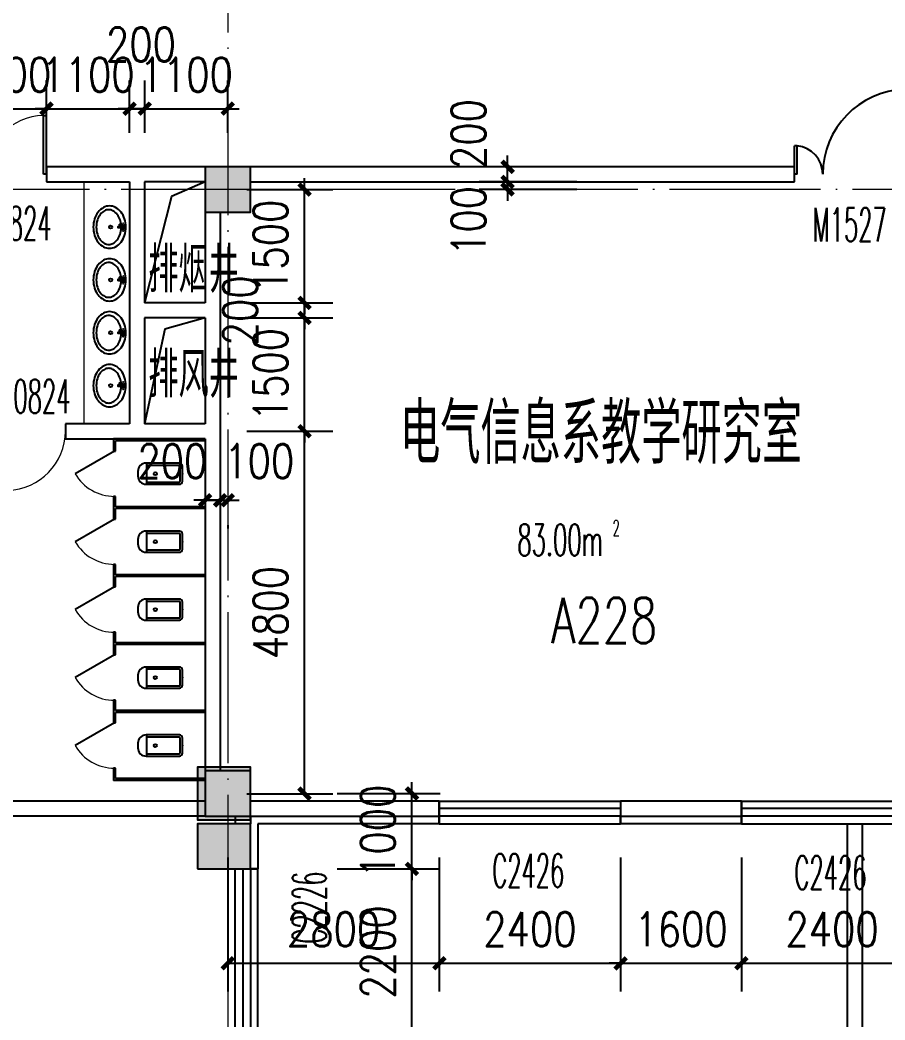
# Model space of a CAD drawing. Extents: x 1417642 to 3570900, y 124798 to 1191112.
# Drawn here: x 1464629 to 1476079, y 596771 to 610014 of the extents above; entities that cross this region are included whole.
import ezdxf

# ---------------------------------------------------------------- set-up
doc = ezdxf.new("R2010")
doc.units = 0
doc.header["$LTSCALE"] = 1000
doc.header["$MEASUREMENT"] = 0
doc.linetypes.add('DOTE', pattern=[2.42, 2, -0.2, 0.02, -0.2])
doc.layers.get('0').update_dxf_attribs({"linetype": 'CONTINUOUS'})
doc.layers.get('Defpoints').update_dxf_attribs({"linetype": 'CONTINUOUS'})
for name, color, linetype in [('colu', 2, 'CONTINUOUS'), ('COLUMN', 9, 'CONTINUOUS'), ('DOTE', 1, 'DOTE'), ('LATRINE', 6, 'CONTINUOUS'), ('LVTRY', 6, 'CONTINUOUS'), ('PUB_DIM', 3, 'CONTINUOUS'), ('PUB_HATCH', 8, 'CONTINUOUS'), ('PUB_TEXT', 40, 'CONTINUOUS'), ('SPACE', 7, 'CONTINUOUS'), ('SURFACE', 6, 'CONTINUOUS'), ('tiaozheng', 20, 'CONTINUOUS'), ('WALL', 4, 'CONTINUOUS'), ('WINDOW', 2, 'CONTINUOUS'), ('WINDOW_TEXT', 7, 'CONTINUOUS'), ('填充', 252, 'CONTINUOUS'), ('柱填充', 8, 'CONTINUOUS')]:
    doc.layers.add(name, color=color, linetype=linetype)
doc.styles.add('_TCH_SPACE', font='ROMANS', dxfattribs={"width": 0.7, "height": 5, "bigfont": 'Z'})
doc.styles.add('_TCH_WINDOW', font='ROMANS.shx', dxfattribs={"width": 0.7, "height": 400, "bigfont": 'Z.shx'})
doc.styles.add('DIM_FONT', font='SIMPLEX.shx', dxfattribs={"width": 0.8})
doc.styles.add('Z', font='ROMANS', dxfattribs={"width": 0.7, "bigfont": 'Z'})
doc.dimstyles.new('DIMN150', dxfattribs={"dimscale": 1.5, "dimtxt": 300, "dimasz": 100, "dimexe": 250, "dimexo": 300, "dimgap": 150, "dimtad": 1, "dimdec": 0, "dimzin": 0, "dimdsep": 46, "dimtxsty": 'DIM_FONT', "dimblk": 'ARCHTICK', "dimcen": 0.09, "dimdle": 1.5, "dimclrt": 7, "dimazin": 2, "dimtfac": 1, "dimtdec": 0, "dimtix": 1, "dimtmove": 2, "dimatfit": 3, "dimldrblk": 'ARCHTICK', "dimfxl": 1, "dimtolj": 1, "dimtzin": 0, "dimarcsym": 0})

# ---------------------------------------------------------------- blocks, each defined once
blk = doc.blocks.new('896')
at = {"layer": '柱填充'}
h = blk.add_hatch(color=256, dxfattribs=at)
h.paths.add_polyline_path([(1580873, 568265), (1580873, 568965), (1580273, 568965), (1580273, 568265)])
h.paths.add_polyline_path([(1572873, 568265), (1572873, 568965), (1572273, 568965), (1572273, 568265)])
h.paths.add_polyline_path([(1564873, 568265), (1564873, 568965), (1564273, 568965), (1564273, 568265)])
h.paths.add_polyline_path([(1556873, 568265), (1556873, 568965), (1556273, 568965), (1556273, 568265)])
h.paths.add_polyline_path([(1546873, 568265), (1546873, 568965), (1546273, 568965), (1546273, 568265)])
h.paths.add_polyline_path([(1536873, 568265), (1536873, 568965), (1536273, 568965), (1536273, 568265)])
h.paths.add_polyline_path([(1533273, 568265), (1533273, 568965), (1532673, 568965), (1532673, 568265)])
h.paths.add_polyline_path([(1523273, 568365), (1523273, 568965), (1522673, 568965), (1522673, 568365)])
h.paths.add_polyline_path([(1590123, 558965), (1589423, 558965), (1589423, 558365), (1590123, 558365)])
h.paths.add_polyline_path([(1580923, 558365), (1580923, 559065), (1580223, 559065), (1580223, 558365)])
h.paths.add_polyline_path([(1572923, 558365), (1572923, 559065), (1572223, 559065), (1572223, 558365)])
h.paths.add_polyline_path([(1564923, 558365), (1564923, 559065), (1564223, 559065), (1564223, 558365)])
h.paths.add_polyline_path([(1556923, 558365), (1556923, 559065), (1556223, 559065), (1556223, 558365)])
h.paths.add_polyline_path([(1546923, 558365), (1546923, 559065), (1546223, 559065), (1546223, 558365)])
h.paths.add_polyline_path([(1536873, 558365), (1536873, 558965), (1536273, 558965), (1536273, 558365)])
h.paths.add_polyline_path([(1533273, 558365), (1533273, 558965), (1532673, 558965), (1532673, 558365)])
h.paths.add_polyline_path([(1523372, 558965), (1522672, 558965), (1522672, 558365), (1523372, 558365)])
h.paths.add_polyline_path([(1590123, 554765), (1590123, 555365), (1589523, 555365), (1589523, 554765)])
h.paths.add_polyline_path([(1580873, 554765), (1580873, 555365), (1580273, 555365), (1580273, 554765)])
h.paths.add_polyline_path([(1572873, 554765), (1572873, 555365), (1572273, 555365), (1572273, 554765)])
h.paths.add_polyline_path([(1564873, 554765), (1564873, 555365), (1564273, 555365), (1564273, 554765)])
h.paths.add_polyline_path([(1556873, 554765), (1556873, 555365), (1556273, 555365), (1556273, 554765)])
h.paths.add_polyline_path([(1546873, 554765), (1546873, 555365), (1546273, 555365), (1546273, 554765)])
h.paths.add_polyline_path([(1536873, 554765), (1536873, 555365), (1536273, 555365), (1536273, 554765)])
h.paths.add_polyline_path([(1533273, 554765), (1533273, 555365), (1532673, 555365), (1532673, 554765)])
h.paths.add_polyline_path([(1523372, 555365), (1522672, 555365), (1522672, 554765), (1523372, 554765)])
h.paths.add_polyline_path([(1590123, 546765), (1590123, 547365), (1589523, 547365), (1589523, 546765)])
h.paths.add_polyline_path([(1580873, 546765), (1580873, 547365), (1580273, 547365), (1580273, 546765)])
h.paths.add_polyline_path([(1572873, 546765), (1572873, 547365), (1572273, 547365), (1572273, 546765)])
h.paths.add_polyline_path([(1564873, 546765), (1564873, 547365), (1564273, 547365), (1564273, 546765)])
h.paths.add_polyline_path([(1556873, 546765), (1556873, 547365), (1556273, 547365), (1556273, 546765)])
h.paths.add_polyline_path([(1546873, 546715), (1546873, 547415), (1546173, 547415), (1546173, 546715)])
h.paths.add_polyline_path([(1536973, 546715), (1536973, 547415), (1536273, 547415), (1536273, 546715)])
h.paths.add_polyline_path([(1533273, 546715), (1533273, 547415), (1532573, 547415), (1532573, 546715)])
h.paths.add_polyline_path([(1523372, 547365), (1522672, 547365), (1522672, 546765), (1523372, 546765)])
h.paths.add_polyline_path([(1546873, 539365), (1546173, 539365), (1546173, 538765), (1546873, 538765)])
h.paths.add_polyline_path([(1536973, 538715), (1536973, 539415), (1536273, 539415), (1536273, 538715)])
h.paths.add_polyline_path([(1533273, 538715), (1533273, 539415), (1532573, 539415), (1532573, 538715)])
h.paths.add_polyline_path([(1523372, 539365), (1522672, 539365), (1522672, 538765), (1523372, 538765)])
h.paths.add_polyline_path([(1546873, 531365), (1546173, 531365), (1546173, 530765), (1546873, 530765)])
h.paths.add_polyline_path([(1536973, 530715), (1536973, 531415), (1536273, 531415), (1536273, 530715)])
h.paths.add_polyline_path([(1533273, 530715), (1533273, 531415), (1532573, 531415), (1532573, 530715)])
h.paths.add_polyline_path([(1523372, 531365), (1522672, 531365), (1522672, 530765), (1523372, 530765)])
h.paths.add_polyline_path([(1546873, 523365), (1546173, 523365), (1546173, 522765), (1546873, 522765)])
h.paths.add_polyline_path([(1536973, 522715), (1536973, 523415), (1536273, 523415), (1536273, 522715)])
h.paths.add_polyline_path([(1533273, 522715), (1533273, 523415), (1532573, 523415), (1532573, 522715)])
h.paths.add_polyline_path([(1523372, 523365), (1522672, 523365), (1522672, 522765), (1523372, 522765)])
h.paths.add_polyline_path([(1546873, 515365), (1546173, 515365), (1546173, 514765), (1546873, 514765)])
h.paths.add_polyline_path([(1536973, 514715), (1536973, 515415), (1536273, 515415), (1536273, 514715)])
h.paths.add_polyline_path([(1533273, 514715), (1533273, 515415), (1532573, 515415), (1532573, 514715)])
h.paths.add_polyline_path([(1523372, 515365), (1522672, 515365), (1522672, 514765), (1523372, 514765)])
h.paths.add_polyline_path([(1546873, 507365), (1546173, 507365), (1546173, 506765), (1546873, 506765)])
h.paths.add_polyline_path([(1536973, 506715), (1536973, 507415), (1536273, 507415), (1536273, 506715)])
h.paths.add_polyline_path([(1533273, 506715), (1533273, 507415), (1532573, 507415), (1532573, 506715)])
h.paths.add_polyline_path([(1523372, 507365), (1522672, 507365), (1522672, 506765), (1523372, 506765)])
h.paths.add_polyline_path([(1546873, 499365), (1546173, 499365), (1546173, 498765), (1546873, 498765)])
h.paths.add_polyline_path([(1536973, 498715), (1536973, 499415), (1536273, 499415), (1536273, 498715)])
h.paths.add_polyline_path([(1533273, 498715), (1533273, 499415), (1532573, 499415), (1532573, 498715)])
h.paths.add_polyline_path([(1523372, 499365), (1522672, 499365), (1522672, 498765), (1523372, 498765)])
h.paths.add_polyline_path([(1546873, 490765), (1546873, 491365), (1546273, 491365), (1546273, 490765)])
h.paths.add_polyline_path([(1536873, 490765), (1536873, 491365), (1536273, 491365), (1536273, 490765)])
h.paths.add_polyline_path([(1533273, 490765), (1533273, 491365), (1532673, 491365), (1532673, 490765)])
h.paths.add_polyline_path([(1523273, 490765), (1523273, 491365), (1522673, 491365), (1522673, 490765)])
at = {"layer": 'colu'}
for points in [[(1546873, 554765), (1546873, 555365), (1546273, 555365), (1546273, 554765)], [(1546873, 546715), (1546873, 547415), (1546173, 547415), (1546173, 546715)]]:
    blk.add_lwpolyline(points, close=True, dxfattribs=at)
blk = doc.blocks.new('_ArchTick')
at = {"color": 0, "linetype": 'ByBlock', "const_width": 0.4}
blk.add_lwpolyline([(-0.5, -0.5), (0.5, 0.5)], dxfattribs=at)
blk = doc.blocks.new('*D2501')
at = {"layer": 'Defpoints', "color": 0}
for p in [(1467279, 603773), (1467379, 603773), (1467379, 603654)]:
    blk.add_point(p, dxfattribs=at)
at = {"layer": 'PUB_DIM', "color": 0, "lineweight": -2}
for p, q in [((1467279, 603654), (1467129, 603654)), ((1467279, 603654), (1467379, 603654)), ((1467379, 603654), (1467529, 603654)), ((1467279, 603323), (1467279, 603279)), ((1467379, 603323), (1467379, 603279))]:
    blk.add_line(p, q, dxfattribs=at)
at = {"layer": 'PUB_DIM', "color": 0, "lineweight": -2, "xscale": 150, "yscale": 150, "zscale": 150}
blk.add_blockref('_ArchTick', (1467279, 603654), dxfattribs=at)
at = {"layer": 'PUB_DIM', "color": 0, "lineweight": -2, "xscale": 150, "yscale": 150, "zscale": 150, "rotation": 180}
blk.add_blockref('_ArchTick', (1467379, 603654), dxfattribs=at)
at = {"layer": 'PUB_DIM', "color": 7, "insert": (1467796, 604172), "char_height": 450, "attachment_point": 5, "style": 'DIM_FONT'}
blk.add_mtext('\\A1;100', dxfattribs=at)
blk = doc.blocks.new('*D2502')
at = {"layer": 'Defpoints', "color": 0}
for p in [(1467079, 603773), (1467279, 603773), (1467279, 603654)]:
    blk.add_point(p, dxfattribs=at)
at = {"layer": 'PUB_DIM', "color": 0, "lineweight": -2}
for p, q in [((1467079, 603654), (1466929, 603654)), ((1467079, 603654), (1467279, 603654)), ((1467279, 603654), (1467429, 603654)), ((1467079, 603323), (1467079, 603279)), ((1467279, 603323), (1467279, 603279))]:
    blk.add_line(p, q, dxfattribs=at)
at = {"layer": 'PUB_DIM', "color": 0, "lineweight": -2, "xscale": 150, "yscale": 150, "zscale": 150}
blk.add_blockref('_ArchTick', (1467079, 603654), dxfattribs=at)
at = {"layer": 'PUB_DIM', "color": 0, "lineweight": -2, "xscale": 150, "yscale": 150, "zscale": 150, "rotation": 180}
blk.add_blockref('_ArchTick', (1467279, 603654), dxfattribs=at)
at = {"layer": 'PUB_DIM', "color": 7, "insert": (1466645, 604172), "char_height": 450, "attachment_point": 5, "style": 'DIM_FONT'}
blk.add_mtext('\\A1;200', dxfattribs=at)
blk = doc.blocks.new('*D2504')
at = {"layer": 'Defpoints', "color": 0}
for p in [(1471083, 607871), (1472451, 607871), (1472451, 607771)]:
    blk.add_point(p, dxfattribs=at)
at = {"layer": 'PUB_DIM', "color": 0, "lineweight": -2}
for p, q in [((1471083, 607871), (1471083, 608021)), ((1472001, 607871), (1470708, 607871)), ((1472001, 607771), (1470708, 607771)), ((1471083, 607771), (1471083, 607871)), ((1471083, 607771), (1471083, 607621))]:
    blk.add_line(p, q, dxfattribs=at)
at = {"layer": 'PUB_DIM', "color": 0, "lineweight": -2, "xscale": 150, "yscale": 150, "zscale": 150}
for p, rotation in [((1471083, 607871), 270), ((1471083, 607771), 90)]:
    blk.add_blockref('_ArchTick', p, dxfattribs=dict(at, rotation=rotation))
at = {"layer": 'PUB_DIM', "color": 7, "insert": (1470566, 607353), "char_height": 450, "attachment_point": 5, "rotation": 90, "style": 'DIM_FONT'}
blk.add_mtext('\\A1;100', dxfattribs=at)
blk = doc.blocks.new('*D2505')
at = {"layer": 'Defpoints', "color": 0}
for p in [(1471083, 608071), (1472451, 608071), (1472451, 607871)]:
    blk.add_point(p, dxfattribs=at)
at = {"layer": 'PUB_DIM', "color": 0, "lineweight": -2}
for p, q in [((1471083, 608071), (1471083, 608221)), ((1472001, 608071), (1470708, 608071)), ((1471083, 607871), (1471083, 608071)), ((1472001, 607871), (1470708, 607871)), ((1471083, 607871), (1471083, 607721))]:
    blk.add_line(p, q, dxfattribs=at)
at = {"layer": 'PUB_DIM', "color": 0, "lineweight": -2, "xscale": 150, "yscale": 150, "zscale": 150}
for p, rotation in [((1471083, 608071), 270), ((1471083, 607871), 90)]:
    blk.add_blockref('_ArchTick', p, dxfattribs=dict(at, rotation=rotation))
at = {"layer": 'PUB_DIM', "color": 7, "insert": (1470566, 608504), "char_height": 450, "attachment_point": 5, "rotation": 90, "style": 'DIM_FONT'}
blk.add_mtext('\\A1;200', dxfattribs=at)
blk = doc.blocks.new('*D2701')
at = {"layer": 'Defpoints', "color": 0}
for p in [(1468377, 598771), (1469817, 598771), (1468377, 596571)]:
    blk.add_point(p, dxfattribs=at)
at = {"layer": 'PUB_DIM', "color": 0, "lineweight": -2}
for p, q in [((1468827, 598771), (1470192, 598771)), ((1469817, 596569), (1469817, 598773)), ((1468827, 596571), (1470192, 596571))]:
    blk.add_line(p, q, dxfattribs=at)
at = {"layer": 'PUB_DIM', "color": 0, "lineweight": -2, "xscale": 150, "yscale": 150, "zscale": 150}
for p, rotation in [((1469817, 598771), 90), ((1469817, 596571), 270)]:
    blk.add_blockref('_ArchTick', p, dxfattribs=dict(at, rotation=rotation))
at = {"layer": 'PUB_DIM', "color": 7, "insert": (1469367, 597671), "char_height": 450, "attachment_point": 5, "rotation": 90, "style": 'DIM_FONT'}
blk.add_mtext('\\A1;2200', dxfattribs=at)
blk = doc.blocks.new('*D2702')
at = {"layer": 'Defpoints', "color": 0}
for p in [(1468377, 599771), (1469817, 599771), (1468377, 598771)]:
    blk.add_point(p, dxfattribs=at)
at = {"layer": 'PUB_DIM', "color": 0, "lineweight": -2}
for p, q in [((1469817, 599771), (1469817, 599921)), ((1468827, 599771), (1470192, 599771)), ((1469817, 598771), (1469817, 599771)), ((1468827, 598771), (1470192, 598771)), ((1469817, 598771), (1469817, 598621))]:
    blk.add_line(p, q, dxfattribs=at)
at = {"layer": 'PUB_DIM', "color": 0, "lineweight": -2, "xscale": 150, "yscale": 150, "zscale": 150}
for p, rotation in [((1469817, 599771), 270), ((1469817, 598771), 90)]:
    blk.add_blockref('_ArchTick', p, dxfattribs=dict(at, rotation=rotation))
at = {"layer": 'PUB_DIM', "color": 7, "insert": (1469367, 599271), "char_height": 450, "attachment_point": 5, "rotation": 90, "style": 'DIM_FONT'}
blk.add_mtext('\\A1;1000', dxfattribs=at)
blk = doc.blocks.new('*D2703')
at = {"layer": 'Defpoints', "color": 0}
for p in [(1467379, 599371), (1470179, 599371), (1470179, 597522)]:
    blk.add_point(p, dxfattribs=at)
at = {"layer": 'PUB_DIM', "color": 0, "lineweight": -2}
for p, q in [((1467379, 598921), (1467379, 597147)), ((1470179, 598921), (1470179, 597147)), ((1467376, 597522), (1470181, 597522))]:
    blk.add_line(p, q, dxfattribs=at)
at = {"layer": 'PUB_DIM', "color": 0, "lineweight": -2, "xscale": 150, "yscale": 150, "zscale": 150, "rotation": 180}
blk.add_blockref('_ArchTick', (1467379, 597522), dxfattribs=at)
at = {"layer": 'PUB_DIM', "color": 0, "lineweight": -2, "xscale": 150, "yscale": 150, "zscale": 150}
blk.add_blockref('_ArchTick', (1470179, 597522), dxfattribs=at)
at = {"layer": 'PUB_DIM', "color": 7, "insert": (1468779, 597972), "char_height": 450, "attachment_point": 5, "style": 'DIM_FONT'}
blk.add_mtext('\\A1;2800', dxfattribs=at)
blk = doc.blocks.new('*D2704')
at = {"layer": 'Defpoints', "color": 0}
for p in [(1470179, 599371), (1472579, 599371), (1472579, 597522)]:
    blk.add_point(p, dxfattribs=at)
at = {"layer": 'PUB_DIM', "color": 0, "lineweight": -2}
for p, q in [((1470179, 598921), (1470179, 597147)), ((1472579, 598921), (1472579, 597147)), ((1470176, 597522), (1472581, 597522))]:
    blk.add_line(p, q, dxfattribs=at)
at = {"layer": 'PUB_DIM', "color": 0, "lineweight": -2, "xscale": 150, "yscale": 150, "zscale": 150, "rotation": 180}
blk.add_blockref('_ArchTick', (1470179, 597522), dxfattribs=at)
at = {"layer": 'PUB_DIM', "color": 0, "lineweight": -2, "xscale": 150, "yscale": 150, "zscale": 150}
blk.add_blockref('_ArchTick', (1472579, 597522), dxfattribs=at)
at = {"layer": 'PUB_DIM', "color": 7, "insert": (1471379, 597972), "char_height": 450, "attachment_point": 5, "style": 'DIM_FONT'}
blk.add_mtext('\\A1;2400', dxfattribs=at)
blk = doc.blocks.new('*D2705')
at = {"layer": 'Defpoints', "color": 0}
for p in [(1472579, 599371), (1474179, 599371), (1474179, 597522)]:
    blk.add_point(p, dxfattribs=at)
at = {"layer": 'PUB_DIM', "color": 0, "lineweight": -2}
for p, q in [((1472579, 598921), (1472579, 597147)), ((1474179, 598921), (1474179, 597147)), ((1472579, 597522), (1472429, 597522)), ((1472579, 597522), (1474179, 597522)), ((1474179, 597522), (1474329, 597522))]:
    blk.add_line(p, q, dxfattribs=at)
at = {"layer": 'PUB_DIM', "color": 0, "lineweight": -2, "xscale": 150, "yscale": 150, "zscale": 150}
blk.add_blockref('_ArchTick', (1472579, 597522), dxfattribs=at)
at = {"layer": 'PUB_DIM', "color": 0, "lineweight": -2, "xscale": 150, "yscale": 150, "zscale": 150, "rotation": 180}
blk.add_blockref('_ArchTick', (1474179, 597522), dxfattribs=at)
at = {"layer": 'PUB_DIM', "color": 7, "insert": (1473379, 597972), "char_height": 450, "attachment_point": 5, "style": 'DIM_FONT'}
blk.add_mtext('\\A1;1600', dxfattribs=at)
blk = doc.blocks.new('*D2706')
at = {"layer": 'Defpoints', "color": 0}
for p in [(1474179, 599371), (1476579, 599371), (1476579, 597522)]:
    blk.add_point(p, dxfattribs=at)
at = {"layer": 'PUB_DIM', "color": 0, "lineweight": -2}
for p, q in [((1474179, 598921), (1474179, 597147)), ((1476579, 598921), (1476579, 597147)), ((1474176, 597522), (1476581, 597522))]:
    blk.add_line(p, q, dxfattribs=at)
at = {"layer": 'PUB_DIM', "color": 0, "lineweight": -2, "xscale": 150, "yscale": 150, "zscale": 150, "rotation": 180}
blk.add_blockref('_ArchTick', (1474179, 597522), dxfattribs=at)
at = {"layer": 'PUB_DIM', "color": 0, "lineweight": -2, "xscale": 150, "yscale": 150, "zscale": 150}
blk.add_blockref('_ArchTick', (1476579, 597522), dxfattribs=at)
at = {"layer": 'PUB_DIM', "color": 7, "insert": (1475379, 597972), "char_height": 450, "attachment_point": 5, "style": 'DIM_FONT'}
blk.add_mtext('\\A1;2400', dxfattribs=at)
blk = doc.blocks.new('*D2766')
at = {"layer": 'Defpoints', "color": 0}
for p in [(1467179, 604568), (1468395, 604568), (1467179, 599768)]:
    blk.add_point(p, dxfattribs=at)
at = {"layer": 'PUB_DIM', "color": 0, "lineweight": -2}
for p, q in [((1467629, 604568), (1468770, 604568)), ((1468395, 599766), (1468395, 604570)), ((1467629, 599768), (1468770, 599768))]:
    blk.add_line(p, q, dxfattribs=at)
at = {"layer": 'PUB_DIM', "color": 0, "lineweight": -2, "xscale": 150, "yscale": 150, "zscale": 150}
for p, rotation in [((1468395, 604568), 90), ((1468395, 599768), 270)]:
    blk.add_blockref('_ArchTick', p, dxfattribs=dict(at, rotation=rotation))
at = {"layer": 'PUB_DIM', "color": 7, "insert": (1467945, 602168), "char_height": 450, "attachment_point": 5, "rotation": 90, "style": 'DIM_FONT'}
blk.add_mtext('\\A1;4800', dxfattribs=at)
blk = doc.blocks.new('*D2767')
at = {"layer": 'Defpoints', "color": 0}
for p in [(1467179, 606068), (1468395, 606068), (1467179, 604568)]:
    blk.add_point(p, dxfattribs=at)
at = {"layer": 'PUB_DIM', "color": 0, "lineweight": -2}
for p, q in [((1468395, 606068), (1468395, 606218)), ((1467629, 606068), (1468770, 606068)), ((1468395, 604568), (1468395, 606068)), ((1467629, 604568), (1468770, 604568)), ((1468395, 604568), (1468395, 604418))]:
    blk.add_line(p, q, dxfattribs=at)
at = {"layer": 'PUB_DIM', "color": 0, "lineweight": -2, "xscale": 150, "yscale": 150, "zscale": 150}
for p, rotation in [((1468395, 606068), 270), ((1468395, 604568), 90)]:
    blk.add_blockref('_ArchTick', p, dxfattribs=dict(at, rotation=rotation))
at = {"layer": 'PUB_DIM', "color": 7, "insert": (1467945, 605318), "char_height": 450, "attachment_point": 5, "rotation": 90, "style": 'DIM_FONT'}
blk.add_mtext('\\A1;1500', dxfattribs=at)
blk = doc.blocks.new('*D2768')
at = {"layer": 'Defpoints', "color": 0}
for p in [(1467179, 606268), (1468395, 606268), (1467179, 606068)]:
    blk.add_point(p, dxfattribs=at)
at = {"layer": 'PUB_DIM', "color": 0, "lineweight": -2}
for p, q in [((1468395, 606268), (1468395, 606418)), ((1467629, 606268), (1468770, 606268)), ((1468395, 606068), (1468395, 606268)), ((1467629, 606068), (1468770, 606068)), ((1468395, 606068), (1468395, 605918))]:
    blk.add_line(p, q, dxfattribs=at)
at = {"layer": 'PUB_DIM', "color": 0, "lineweight": -2, "xscale": 150, "yscale": 150, "zscale": 150}
for p, rotation in [((1468395, 606268), 270), ((1468395, 606068), 90)]:
    blk.add_blockref('_ArchTick', p, dxfattribs=dict(at, rotation=rotation))
at = {"layer": 'PUB_DIM', "color": 7, "insert": (1467543, 606168), "char_height": 450, "attachment_point": 5, "rotation": 90, "style": 'DIM_FONT'}
blk.add_mtext('\\A1;200', dxfattribs=at)
blk = doc.blocks.new('*D2769')
at = {"layer": 'Defpoints', "color": 0}
for p in [(1467179, 607768), (1468395, 607768), (1467179, 606268)]:
    blk.add_point(p, dxfattribs=at)
at = {"layer": 'PUB_DIM', "color": 0, "lineweight": -2}
for p, q in [((1468395, 607768), (1468395, 607918)), ((1467629, 607768), (1468770, 607768)), ((1468395, 606268), (1468395, 607768)), ((1467629, 606268), (1468770, 606268)), ((1468395, 606268), (1468395, 606118))]:
    blk.add_line(p, q, dxfattribs=at)
at = {"layer": 'PUB_DIM', "color": 0, "lineweight": -2, "xscale": 150, "yscale": 150, "zscale": 150}
for p, rotation in [((1468395, 607768), 270), ((1468395, 606268), 90)]:
    blk.add_blockref('_ArchTick', p, dxfattribs=dict(at, rotation=rotation))
at = {"layer": 'PUB_DIM', "color": 7, "insert": (1467945, 607018), "char_height": 450, "attachment_point": 5, "rotation": 90, "style": 'DIM_FONT'}
blk.add_mtext('\\A1;1500', dxfattribs=at)
blk = doc.blocks.new('*D2770')
at = {"layer": 'Defpoints', "color": 0}
for p in [(1467379, 608840), (1466279, 608071), (1467379, 608071)]:
    blk.add_point(p, dxfattribs=at)
at = {"layer": 'PUB_DIM', "color": 0, "lineweight": -2}
for p, q in [((1466279, 608521), (1466279, 609215)), ((1467379, 608521), (1467379, 609215)), ((1466279, 608840), (1466129, 608840)), ((1466279, 608840), (1467379, 608840)), ((1467379, 608840), (1467529, 608840))]:
    blk.add_line(p, q, dxfattribs=at)
at = {"layer": 'PUB_DIM', "color": 0, "lineweight": -2, "xscale": 150, "yscale": 150, "zscale": 150}
blk.add_blockref('_ArchTick', (1466279, 608840), dxfattribs=at)
at = {"layer": 'PUB_DIM', "color": 0, "lineweight": -2, "xscale": 150, "yscale": 150, "zscale": 150, "rotation": 180}
blk.add_blockref('_ArchTick', (1467379, 608840), dxfattribs=at)
at = {"layer": 'PUB_DIM', "color": 7, "insert": (1466829, 609290), "char_height": 450, "attachment_point": 5, "style": 'DIM_FONT'}
blk.add_mtext('\\A1;1100', dxfattribs=at)
blk = doc.blocks.new('*D2771')
at = {"layer": 'Defpoints', "color": 0}
for p in [(1466279, 608840), (1466079, 608071), (1466279, 608071)]:
    blk.add_point(p, dxfattribs=at)
at = {"layer": 'PUB_DIM', "color": 0, "lineweight": -2}
for p, q in [((1466079, 608521), (1466079, 609215)), ((1466279, 608521), (1466279, 609215)), ((1466079, 608840), (1465929, 608840)), ((1466079, 608840), (1466279, 608840)), ((1466279, 608840), (1466429, 608840))]:
    blk.add_line(p, q, dxfattribs=at)
at = {"layer": 'PUB_DIM', "color": 0, "lineweight": -2, "xscale": 150, "yscale": 150, "zscale": 150}
blk.add_blockref('_ArchTick', (1466079, 608840), dxfattribs=at)
at = {"layer": 'PUB_DIM', "color": 0, "lineweight": -2, "xscale": 150, "yscale": 150, "zscale": 150, "rotation": 180}
blk.add_blockref('_ArchTick', (1466279, 608840), dxfattribs=at)
at = {"layer": 'PUB_DIM', "color": 7, "insert": (1466229, 609691), "char_height": 450, "attachment_point": 5, "style": 'DIM_FONT'}
blk.add_mtext('\\A1;200', dxfattribs=at)
blk = doc.blocks.new('*D2772')
at = {"layer": 'Defpoints', "color": 0}
for p in [(1466079, 608840), (1464979, 608071), (1466079, 608071)]:
    blk.add_point(p, dxfattribs=at)
at = {"layer": 'PUB_DIM', "color": 0, "lineweight": -2}
for p, q in [((1464979, 608521), (1464979, 609215)), ((1466079, 608521), (1466079, 609215)), ((1464979, 608840), (1464829, 608840)), ((1464979, 608840), (1466079, 608840)), ((1466079, 608840), (1466229, 608840))]:
    blk.add_line(p, q, dxfattribs=at)
at = {"layer": 'PUB_DIM', "color": 0, "lineweight": -2, "xscale": 150, "yscale": 150, "zscale": 150}
blk.add_blockref('_ArchTick', (1464979, 608840), dxfattribs=at)
at = {"layer": 'PUB_DIM', "color": 0, "lineweight": -2, "xscale": 150, "yscale": 150, "zscale": 150, "rotation": 180}
blk.add_blockref('_ArchTick', (1466079, 608840), dxfattribs=at)
at = {"layer": 'PUB_DIM', "color": 7, "insert": (1465529, 609290), "char_height": 450, "attachment_point": 5, "style": 'DIM_FONT'}
blk.add_mtext('\\A1;1100', dxfattribs=at)
blk = doc.blocks.new('*D2773')
at = {"layer": 'Defpoints', "color": 0}
for p in [(1464979, 608840), (1464179, 608071), (1464979, 608071)]:
    blk.add_point(p, dxfattribs=at)
at = {"layer": 'PUB_DIM', "color": 0, "lineweight": -2}
for p, q in [((1464179, 608521), (1464179, 609215)), ((1464979, 608521), (1464979, 609215)), ((1464179, 608840), (1464029, 608840)), ((1464179, 608840), (1464979, 608840)), ((1464979, 608840), (1465129, 608840))]:
    blk.add_line(p, q, dxfattribs=at)
at = {"layer": 'PUB_DIM', "color": 0, "lineweight": -2, "xscale": 150, "yscale": 150, "zscale": 150}
blk.add_blockref('_ArchTick', (1464179, 608840), dxfattribs=at)
at = {"layer": 'PUB_DIM', "color": 0, "lineweight": -2, "xscale": 150, "yscale": 150, "zscale": 150, "rotation": 180}
blk.add_blockref('_ArchTick', (1464979, 608840), dxfattribs=at)
at = {"layer": 'PUB_DIM', "color": 7, "insert": (1464579, 609290), "char_height": 450, "attachment_point": 5, "style": 'DIM_FONT'}
blk.add_mtext('\\A1;800', dxfattribs=at)
blk = doc.blocks.new('$TCHSYS$WIN2D')
for p, q in [((-0.5, 0.5), (0.5, 0.5)), ((-0.5, 0.5), (-0.5, -0.5)), ((0.5, 0.5), (0.5, -0.5)), ((0.5, 0.1667), (-0.5, 0.1667)), ((0.5, -0.1667), (-0.5, -0.1667)), ((-0.5, -0.5), (0.5, -0.5))]:
    blk.add_line(p, q)
blk = doc.blocks.new('_FZH')
blk.add_lwpolyline([(-0.5, -0.5), (0.5, -0.5), (0.5, 0.5), (-0.5, 0.5)], close=True)
at = {"layer": 'PUB_HATCH'}
blk.add_solid([(-0.5, -0.5), (0.5, -0.5), (-0.5, 0.5), (0.5, 0.5)], dxfattribs=at)
blk = doc.blocks.new('$DorLib2D$00000225')
at = {"color": 0}
for p, q in [((0.475, -0.0014), (0.475, 0.7521)), ((0.475, 0.7521), (0.5, 0.7521)), ((0.5, -0.0014), (0.5, 0.7521)), ((-0.5, 0), (-0.5, 0.252)), ((-0.475, 0.252), (-0.5, 0.252)), ((-0.475, 0), (-0.475, 0.252)), ((-0.475, 0), (-0.5, 0)), ((0.475, -0.0014), (0.5, -0.0014))]:
    blk.add_line(p, q, dxfattribs=at)
for centre, radius, start, end in [((0.5046, -0.0019), 0.7546, 92.24927, 179.72377), ((-0.5008, 0.0026), 0.2508, 359.78987, 84.09744)]:
    blk.add_arc(centre, radius, start, end, dxfattribs=at)
blk = doc.blocks.new('$lvtry$00000200')
for p, q in [((-140, -40, 0), (-140, -480, 0)), ((-110, -40, 0), (-110, -470, 0)), ((100, 0, 0), (-100, 0, 0)), ((100, -30, 0), (-100, -30, 0)), ((110, -470, 0), (110, -40, 0)), ((140, -480, 0), (140, -40, 0)), ((140, -470, 0), (-140, -470, 0)), ((-30, -590, 0), (30, -590, 0))]:
    blk.add_line(p, q)
blk.add_circle((0, -359, 0), 20)
for centre, radius, start, end in [((-100, -40, 0), 40, 90, 180), ((-100, -40, 0), 10, 90, 180), ((100, -40, 0), 40, 0, 90), ((100, -40, 0), 10, 0, 90), ((-30, -480, 0), 110, 180, 270), ((30, -480, 0), 110, 270, 0)]:
    blk.add_arc(centre, radius, start, end)
blk.add_point((0, 0))
blk = doc.blocks.new('$TCHSYS$APDOOR2D')
blk.add_line((0.5, 0), (0, 0.866))
at = {"lineweight": 13}
blk.add_arc((0.5, 0), 1, 120, 180, dxfattribs=at)
blk = doc.blocks.new('$lvtry$00000193')
for p, q in [((-17, -43, 0), (-17, -33, 0)), ((17, -43, 0), (17, -33, 0))]:
    blk.add_line(p, q)
at = {"elevation": 0}
blk.add_lwpolyline([(280, -215, 0.12431), (260, -136, 0.105707), (198, -63, 0.086941), (110, -17, 0.077137), (0, 0, 0.077137), (-110, -17, 0.086941), (-198, -63, 0.105707), (-260, -136, 0.12431), (-280, -215, 0.12431), (-260, -294, 0.105707), (-198, -367, 0.086941), (-110, -413, 0.077137), (0, -430, 0.077137), (110, -413, 0.086941), (198, -367, 0.105707), (260, -294, 0.12431)], format="xyb", close=True, dxfattribs=at)
blk.add_lwpolyline([(-25, -61, 0.056876), (-95, -75, 0.086941), (-168, -113, 0.105707), (-216, -170, 0.12431), (-230, -225, 0.12431), (-216, -280, 0.105707), (-168, -337, 0.086941), (-95, -375, 0.077137), (0, -390, 0.077137), (95, -375, 0.086941), (168, -337, 0.105707), (216, -280, 0.12431), (230, -225, 0.12431), (216, -170, 0.105707), (168, -113, 0.086941), (95, -75, 0.06676), (13, -60, 0.06676)], format="xyb", dxfattribs=at)
for centre, radius in [((0, -43, 0), 16.7), ((0, -200, 0), 20)]:
    blk.add_circle(centre, radius)
for centre, radius, start, end in [((-40, -34, 0), 10.1, 106.6096, 258.1648), ((-64, 234, 0), 259, 274.7069, 282.3732), ((-75, -213, 0), 173, 71.36, 79.1873), ((-29, -80, 0), 6.77, 155.344, 308.3224), ((-171, 19, 0), 166, 324.8411, 338.1337), ((-171, 19, 0), 170, 324.8411, 331.3523), ((-29, -80, 0), 3.37, 155.344, 308.3224), ((100, -194, 0), 170, 132.3141, 138.8253), ((100, -194, 0), 166, 125.5327, 138.8253), ((-12, -58, 0), 10.6, 201.8924, 261.774), ((0, -33, 0), 16.7, 0, 180), ((-381, -115, 0), 372, 2.3982, 6.7627), ((0, -96, 0), 9.9, 201.7837, 338.2163), ((64, 234, 0), 259, 257.6268, 265.2931), ((381, -115, 0), 372, 170.1008, 177.6018), ((75, -213, 0), 173, 100.8127, 110.4191), ((40, -34, 0), 10.1, 281.8352, 73.3904)]:
    blk.add_arc(centre, radius, start, end)
blk.add_point((0, -33, 0))
blk = doc.blocks.new('$DorLib2D$00000001')
for p, q in [((0.45, 0.975), (0.5, 0.975)), ((0.45, 0), (0.45, 0.975)), ((0.5, 0), (0.5, 0.975)), ((0.5, 0), (0.45, 0))]:
    blk.add_line(p, q)
at = {"lineweight": 13}
blk.add_arc((0.475, 0), 0.975, 91.4693, 180, dxfattribs=at)

msp = doc.modelspace()

# ---------------------------------------------------------------- linework, layer by layer
at = {"layer": 'DOTE', "lineweight": 0, "elevation": 0}
for points in [[(1467378.7, 626370.9), (1467378.7, 515570.4)], [(1596227.1, 607770.9), (1432052.3, 607770.9)]]:
    msp.add_lwpolyline(points, dxfattribs=at)
at = {"layer": 'LATRINE'}
for p, q in [((1467078.7, 604468), (1465866.2, 604468)), ((1465866.2, 604468), (1465866.2, 604305.5)), ((1467078.7, 604443), (1465891.2, 604443)), ((1465891.2, 604305.5), (1465891.2, 604443)), ((1467078.7, 604443), (1467078.7, 604468)), ((1465866.2, 604305.5), (1465891.2, 604305.5)), ((1465891.2, 603705.5), (1465866.2, 603705.5)), ((1465866.2, 603705.5), (1465866.2, 603555.5)), ((1465891.2, 603568), (1465891.2, 603705.5)), ((1465866.2, 603555.5), (1465866.2, 603405.5)), ((1467078.7, 603568), (1465891.2, 603568)), ((1467078.7, 603543), (1465891.2, 603543)), ((1465891.2, 603405.5), (1465891.2, 603543)), ((1467078.7, 603543), (1467078.7, 603568)), ((1465866.2, 603405.5), (1465891.2, 603405.5)), ((1465891.2, 602805.5), (1465866.2, 602805.5)), ((1465866.2, 602805.5), (1465866.2, 602655.5)), ((1465891.2, 602668), (1465891.2, 602805.5)), ((1465866.2, 602655.5), (1465866.2, 602505.5)), ((1467078.7, 602668), (1465891.2, 602668)), ((1467078.7, 602643), (1465891.2, 602643)), ((1465891.2, 602505.5), (1465891.2, 602643)), ((1467078.7, 602643), (1467078.7, 602668)), ((1465866.2, 602505.5), (1465891.2, 602505.5)), ((1465891.2, 601905.5), (1465866.2, 601905.5)), ((1465866.2, 601905.5), (1465866.2, 601755.5)), ((1465891.2, 601768), (1465891.2, 601905.5)), ((1465866.2, 601755.5), (1465866.2, 601605.5)), ((1467078.7, 601768), (1465891.2, 601768)), ((1467078.7, 601743), (1465891.2, 601743)), ((1465891.2, 601605.5), (1465891.2, 601743)), ((1467078.7, 601743), (1467078.7, 601768)), ((1465866.2, 601605.5), (1465891.2, 601605.5)), ((1465891.2, 601005.5), (1465866.2, 601005.5)), ((1465866.2, 601005.5), (1465866.2, 600855.5)), ((1465891.2, 600868), (1465891.2, 601005.5)), ((1467078.7, 600868), (1465891.2, 600868)), ((1467078.7, 600843), (1467078.7, 600868)), ((1465866.2, 600855.5), (1465866.2, 600705.5)), ((1467078.7, 600843), (1465891.2, 600843)), ((1465891.2, 600705.5), (1465891.2, 600843)), ((1465866.2, 600705.5), (1465891.2, 600705.5)), ((1465891.2, 600105.5), (1465866.2, 600105.5)), ((1465866.2, 600105.5), (1465866.2, 599943)), ((1465891.2, 599968), (1465891.2, 600105.5)), ((1467078.7, 599943), (1465866.2, 599943)), ((1467078.7, 599968), (1465891.2, 599968))]:
    msp.add_line(p, q, dxfattribs=at)
at = {"layer": 'LATRINE', "lineweight": 0, "elevation": 0}
msp.add_lwpolyline([(1465478.7, 604668), (1465478.7, 607870.9)], dxfattribs=at)
at = {"layer": 'SURFACE'}
for p, q in [((1470178.7, 599370.9), (1470178.7, 599470.9)), ((1472578.7, 599370.9), (1472578.7, 599470.9)), ((1474178.7, 599370.9), (1474178.7, 599470.9)), ((1470178.7, 599370.9), (1467778.7, 599370.9)), ((1467778.7, 599370.9), (1467778.7, 599070.9)), ((1474178.7, 599370.9), (1472578.7, 599370.9)), ((1467778.7, 599070.9), (1467778.7, 598770.9)), ((1467778.7, 598770.9), (1467678.7, 598770.9))]:
    msp.add_line(p, q, dxfattribs=at)
at = {"layer": 'tiaozheng', "color": 2}
for p, q in [((1467078.7, 607870.9, 0), (1466635.8, 607676.5, 0)), ((1466635.8, 607676.5, 0), (1466278.7, 606268, 0)), ((1467078.7, 606068, 0), (1466543.8, 605918, 0)), ((1466543.8, 605918, 0), (1466278.7, 604668, 0)), ((1475578.7, 599370.9, 0), (1475578.7, 596570.9, 0)), ((1475778.7, 599370.8, 0), (1475778.7, 596370.9, 0))]:
    msp.add_line(p, q, dxfattribs=at)
at = {"layer": 'WALL'}
for p, q in [((1466178.7, 608070.9), (1464978.7, 608070.9)), ((1464978.7, 608070.9), (1464978.7, 607870.9)), ((1467078.7, 608070.9), (1466178.7, 608070.9)), ((1474878.7, 608070.9), (1467678.7, 608070.9)), ((1474878.7, 607870.9), (1474878.7, 608070.9)), ((1464978.7, 607870.9), (1466078.7, 607870.9)), ((1466078.7, 607870.9), (1466078.7, 606168)), ((1466278.7, 607870.9), (1466278.7, 606268)), ((1467078.7, 607870.9), (1466278.7, 607870.9)), ((1467678.7, 607870.9), (1474878.7, 607870.9)), ((1467078.7, 607470.9), (1467078.7, 606268)), ((1467278.7, 607470.9), (1467278.7, 606168)), ((1466078.7, 606168), (1466078.7, 604668)), ((1467078.7, 606268), (1466278.7, 606268)), ((1467278.7, 606168), (1467278.7, 604568)), ((1467078.7, 606068), (1466278.7, 606068)), ((1466278.7, 606068), (1466278.7, 604668)), ((1467078.7, 606068), (1467078.7, 604668)), ((1466078.7, 604668), (1465228.7, 604668)), ((1465228.7, 604668), (1465228.7, 604468)), ((1467078.7, 604668), (1466278.7, 604668)), ((1467278.7, 604568), (1467278.7, 600070.9)), ((1465228.7, 604468), (1466178.7, 604468)), ((1467078.7, 604468), (1466178.7, 604468)), ((1467078.7, 604468), (1467078.7, 600070.9)), ((1467078.7, 599670.9), (1462578.7, 599670.9)), ((1470178.7, 599670.9), (1467678.7, 599670.9)), ((1470178.7, 599470.9), (1470178.7, 599670.9)), ((1474178.7, 599670.9), (1472578.7, 599670.9)), ((1472578.7, 599670.9), (1472578.7, 599470.9)), ((1474178.7, 599470.9), (1474178.7, 599670.9)), ((1467078.7, 599470.9), (1462478.7, 599470.9)), ((1467478.7, 599470.9), (1467478.7, 599370.9)), ((1467678.7, 599470.9), (1470178.7, 599470.9)), ((1467678.7, 599470.9), (1467678.7, 599370.9)), ((1472578.7, 599470.9), (1474178.7, 599470.9))]:
    msp.add_line(p, q, dxfattribs=at)

# ---------------------------------------------------------------- block references
at = {"layer": 'COLUMN', "lineweight": 0, "xscale": 600, "yscale": 600, "zscale": 600}
for p in [(1467378.7, 607770.9, 0), (1467378.7, 599770.9, 0)]:
    msp.add_blockref('_FZH', p, dxfattribs=at)
at = {"layer": 'COLUMN', "xscale": 700, "yscale": 600, "zscale": 600}
msp.add_blockref('_FZH', (1467328.7, 599070.9), dxfattribs=at)
at = {"layer": 'LATRINE', "lineweight": 0, "xscale": 600, "yscale": 600, "zscale": 25, "rotation": 90}
for p in [(1465878.7, 604005.5), (1465878.7, 603105.5), (1465878.7, 602205.5), (1465878.7, 601305.5), (1465878.7, 600405.5)]:
    msp.add_blockref('$TCHSYS$APDOOR2D', p, dxfattribs=at)
at = {"layer": 'LVTRY', "lineweight": 0, "rotation": 270}
for name, p in [('$lvtry$00000193', (1466028.7, 607271.8, 0)), ('$lvtry$00000193', (1466028.7, 606571.8, 0)), ('$lvtry$00000193', (1466028.7, 605871.8, 0)), ('$lvtry$00000193', (1466028.7, 605171.8, 0)), ('$lvtry$00000200', (1466778.7, 604005.5, 0)), ('$lvtry$00000200', (1466778.7, 603105.5, 0)), ('$lvtry$00000200', (1466778.7, 602205.5, 0)), ('$lvtry$00000200', (1466778.7, 601305.5, 0)), ('$lvtry$00000200', (1466778.7, 600405.5, 0))]:
    msp.add_blockref(name, p, dxfattribs=at)
at = {"layer": 'tiaozheng'}
msp.add_blockref('896', (-79194.1, 52705.8, 0), dxfattribs=at)
at = {"layer": 'WINDOW', "lineweight": 0}
ref = msp.add_blockref('$DorLib2D$00000225', (1475628.7, 607970.9), dxfattribs=dict(at, xscale=-1500, yscale=-1500, zscale=-1500, rotation=180))
ref.add_attrib('A', 'M1527', (1475119.4, 607080.3), dxfattribs={"layer": 'WINDOW_TEXT', "lineweight": 0, "height": 446.25, "style": '_TCH_WINDOW', "width": 0.494118})
ref = msp.add_blockref('$DorLib2D$00000001', (1464578.7, 607970.9), dxfattribs=dict(at, xscale=-800, yscale=-800, zscale=-800, rotation=180))
ref.add_attrib('A', 'M0824', (1464064.2, 607096.5), dxfattribs={"layer": 'WINDOW_TEXT', "lineweight": 0, "height": 446.25, "style": '_TCH_WINDOW', "width": 0.494118})
ref = msp.add_blockref('$DorLib2D$00000001', (1464828.7, 604568), dxfattribs=dict(at, xscale=800, yscale=800, zscale=800, rotation=180))
ref.add_attrib('A', 'M0824', (1464314.2, 604806.6), dxfattribs={"layer": 'WINDOW_TEXT', "lineweight": 0, "height": 446.25, "style": '_TCH_WINDOW', "width": 0.494118})
at = {"layer": 'WINDOW', "color": 2}
ref = msp.add_blockref('$TCHSYS$WIN2D', (1471378.7, 599520.9), dxfattribs=dict(at, xscale=-2400, yscale=-300, zscale=-2400, rotation=180))
ref.add_attrib('A', 'C2426', (1470879.9, 598527.1), dxfattribs={"layer": 'WINDOW_TEXT', "color": 2, "height": 446.25, "style": '_TCH_WINDOW', "width": 0.494118})
ref = msp.add_blockref('$TCHSYS$WIN2D', (1475378.7, 599520.9), dxfattribs=dict(at, xscale=-2400, yscale=-300, zscale=-2400, rotation=180))
ref.add_attrib('A', 'C2426', (1474879.9, 598499.7), dxfattribs={"layer": 'WINDOW_TEXT', "color": 2, "height": 446.25, "style": '_TCH_WINDOW', "width": 0.494118})
ref = msp.add_blockref('$TCHSYS$WIN2D', (1467628.7, 597670.9), dxfattribs=dict(at, xscale=-2200, yscale=-300, zscale=-2200, rotation=270.0000000000018))
ref.add_attrib('A', 'C2226', (1468681.6, 597782.5), dxfattribs={"layer": 'WINDOW_TEXT', "color": 2, "height": 446.25, "rotation": 90, "style": '_TCH_WINDOW', "width": 0.494118})

# ---------------------------------------------------------------- texts
at = {"layer": 'PUB_TEXT', "style": 'Z', "width": 0.7}
for s, p in [('排烟井', (1466328.3, 606406.3, 0)), ('排风井', (1466328.3, 605015.8, 0))]:
    msp.add_text(s, height=600, dxfattribs=at).set_placement(p)
at = {"layer": 'PUB_TEXT', "color": 1, "lineweight": 60, "style": 'Z', "width": 0.7}
msp.add_text('A228', height=600, dxfattribs=at).set_placement((1471658.3, 601762.6))
at = {"layer": 'SPACE', "style": '_TCH_SPACE', "width": 0.525}
for s, height, p in [('2', 210, (1472473.2, 603180.9, 0)), ('83.00m', 420, (1471213.2, 602918.4, 0))]:
    msp.add_text(s, height=height, dxfattribs=at).set_placement(p)
at = {"layer": '填充', "insert": (1472320, 604938.3), "char_height": 800, "width": 7440.035, "attachment_point": 2, "style": '_TCH_WINDOW'}
msp.add_mtext('{\\C2;电气信息系教学研究室}', dxfattribs=at)

# ---------------------------------------------------------------- dimensions: what is measured, and where the dimension line sits
at = {"layer": 'PUB_DIM'}
for base, p1, p2, angle, picture, middle in [((1466278.7, 608839.6), (1466078.7, 608070.9), (1466278.7, 608070.9), 0, '*D2771', (1466228.7, 609690.8)), ((1471083.2, 608070.9), (1472450.9, 607870.9), (1472450.9, 608070.9), 90, '*D2505', (1470565.7, 608504.4)), ((1471083.2, 607870.9), (1472450.9, 607770.9), (1472450.9, 607870.9), 90, '*D2504', (1470565.7, 607353.1)), ((1468394.7, 606268), (1467178.7, 606068), (1467178.7, 606268), 90, '*D2768', (1467543.5, 606168)), ((1467278.7, 603654.3), (1467078.7, 603772.6), (1467278.7, 603772.6), 360, '*D2502', (1466645.2, 604171.8)), ((1467378.7, 603654.3), (1467278.7, 603772.6), (1467378.7, 603772.6), 360, '*D2501', (1467796.4, 604171.8))]:
    dim = msp.add_linear_dim(base=base, p1=p1, p2=p2, angle=angle, dimstyle='DIMN150', dxfattribs=at)
    dim.commit()
    dim.dimension.update_dxf_attribs({"geometry": picture, "text_midpoint": middle, "dimtype": 129})
for p1, p2, distance, picture, middle in [((1464178.7, 608070.9), (1464978.7, 608070.9), 768.7, '*D2773', (1464578.7, 609289.6)), ((1464978.7, 608070.9), (1466078.7, 608070.9), 768.7, '*D2772', (1465528.7, 609289.6)), ((1466278.7, 608070.9), (1467378.7, 608070.9), 768.7, '*D2770', (1466828.7, 609289.6)), ((1467178.7, 606268), (1467178.7, 607767.9), -1216.1, '*D2769', (1467944.7, 607017.9)), ((1467178.7, 604568), (1467178.7, 606068), -1216.1, '*D2767', (1467944.7, 605318)), ((1467178.7, 599767.9), (1467178.7, 604568), -1216.1, '*D2766', (1467944.7, 602167.9)), ((1468377.5, 598770.9), (1468377.5, 599770.9), -1440, '*D2702', (1469367.5, 599270.9)), ((1467378.7, 599370.9), (1470178.7, 599370.9), -1848.8, '*D2703', (1468778.7, 597972.1)), ((1470178.7, 599370.9), (1472578.7, 599370.9), -1848.8, '*D2704', (1471378.7, 597972.1)), ((1472578.7, 599370.9), (1474178.7, 599370.9), -1848.8, '*D2705', (1473378.7, 597972.1)), ((1474178.7, 599370.9), (1476578.7, 599370.9), -1848.8, '*D2706', (1475378.7, 597972.1)), ((1468377.5, 596570.9), (1468377.5, 598770.9), -1440, '*D2701', (1469367.5, 597670.9))]:
    dim = msp.add_aligned_dim(p1=p1, p2=p2, distance=distance, dimstyle='DIMN150', dxfattribs=at)
    dim.commit()
    dim.dimension.update_dxf_attribs({"geometry": picture, "text_midpoint": middle})

doc.saveas('drawing.dxf')
